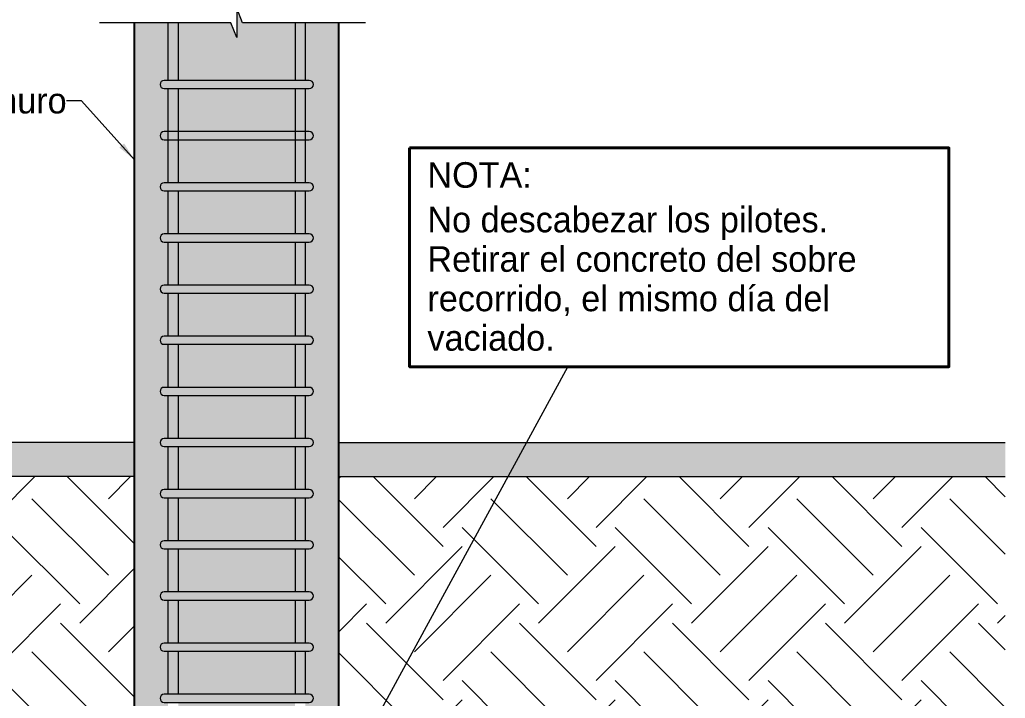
# Model space of a CAD drawing. Header units: metres. Extents: x 187 to 346, y 195 to 238.
# Drawn here: x 301.47 to 307.25, y 223.5 to 227.48 of the extents above; entities that cross this region are included whole.
import ezdxf
from ezdxf.enums import TextEntityAlignment as Align

# ---------------------------------------------------------------- set-up
doc = ezdxf.new("R2010")
doc.units = ezdxf.units.M
for name, color, linetype, lineweight, true_color in [('Achu-Sombra 1', 253, 'Continuous', 13, 0x9c9c9c), ('Achu-Sombra 2', 253, 'Continuous', 13, 0xb0b0b0), ('Achu-Sombra 4', 254, 'Continuous', 13, 0xe0e0e0), ('Achu-Sombra 5', 254, 'Continuous', 13, 0xe8e8e8)]:
    doc.layers.add(name, color=color, linetype=linetype, lineweight=lineweight, true_color=true_color)
for name, color, linetype, lineweight in [('Achu-Tierra', 42, 'Continuous', 5), ('e-Secciones', 155, 'Continuous', 25), ('e-Tex-Cuadros', 24, 'Continuous', 40), ('e-Tex-Linea', 7, 'Continuous', 9), ('e-Varillas', 124, 'Continuous', 20), ('e-Varillas1', 132, 'Continuous', 18), ('e-Varilllas2', 214, 'Continuous', 13), ('Secciones 2', 32, 'Continuous', 20), ('Tex-Tex', 8, 'Continuous', 25)]:
    doc.layers.add(name, color=color, linetype=linetype, lineweight=lineweight)
doc.styles.add('Century Gothic', font='GOTHIC.TTF')
doc.styles.add('Cotas', font='GOTHIC.TTF')
doc.dimstyles.new('NINGUNA', dxfattribs={"dimtxt": 0.1125, "dimasz": 0.065, "dimexe": 0.025, "dimexo": 0.075, "dimgap": 0.005, "dimtad": 0, "dimtoh": 1, "dimzin": 4, "dimdsep": 46, "dimtxsty": 'Cotas', "dimblk": 'OBLIQUE', "dimcen": 0, "dimse1": 1, "dimse2": 1, "dimclrd": 256, "dimclre": 256, "dimclrt": 256, "dimadec": 1, "dimazin": 0, "dimtfac": 1.333333, "dimtix": 1, "dimtofl": 0, "dimtmove": 2, "dimatfit": 0, "dimfxl": 1, "dimtolj": 1, "dimtzin": 0, "dimlwd": 9, "dimlwe": 9, "dimarcsym": 0})

# ---------------------------------------------------------------- blocks, each defined once
blk = doc.blocks.new('_Oblique')
at = {"color": 0, "linetype": 'ByBlock', "lineweight": -2}
blk.add_line((-0.5, -0.5), (0.5, 0.5), dxfattribs=at)

msp = doc.modelspace()

# ---------------------------------------------------------------- hatches: boundary and pattern name
at = {"layer": 'Achu-Sombra 1', "linetype": 'Continuous', "lineweight": 5}
h = msp.add_hatch(color=256, dxfattribs=at)
h.dxf.hatch_style = 1
h.paths.add_polyline_path([(302.3982, 227.4663), (302.3382, 227.4663), (302.3382, 227.1278), (302.3982, 227.1278)])
h.paths.add_polyline_path([(303.1429, 227.4663), (303.0829, 227.4663), (303.0829, 227.1278), (303.1429, 227.1278)])
h = msp.add_hatch(color=256, dxfattribs=at)
h.dxf.hatch_style = 1
h.paths.add_polyline_path([(302.3982, 227.0801), (302.3382, 227.0801), (302.3382, 226.5278), (302.3982, 226.5278)])
h.paths.add_polyline_path([(303.1429, 227.0801), (303.0829, 227.0801), (303.0829, 226.5278), (303.1429, 226.5278)])
h = msp.add_hatch(color=256, dxfattribs=at)
h.dxf.hatch_style = 1
h.paths.add_polyline_path([(302.3982, 226.4801), (302.3382, 226.4801), (302.3382, 226.2278), (302.3982, 226.2278)])
h.paths.add_polyline_path([(303.1429, 226.4801), (303.0829, 226.4801), (303.0829, 226.2278), (303.1429, 226.2278)])
h = msp.add_hatch(color=256, dxfattribs=at)
h.dxf.hatch_style = 1
h.paths.add_polyline_path([(302.3982, 226.1801), (302.3382, 226.1801), (302.3382, 225.9278), (302.3982, 225.9278)])
h.paths.add_polyline_path([(303.1429, 226.1801), (303.0829, 226.1801), (303.0829, 225.9278), (303.1429, 225.9278)])
h = msp.add_hatch(color=256, dxfattribs=at)
h.dxf.hatch_style = 1
h.paths.add_polyline_path([(302.3982, 225.8801), (302.3382, 225.8801), (302.3382, 225.6278), (302.3982, 225.6278)])
h.paths.add_polyline_path([(303.1429, 225.8801), (303.0829, 225.8801), (303.0829, 225.6278), (303.1429, 225.6278)])
h = msp.add_hatch(color=256, dxfattribs=at)
h.dxf.hatch_style = 1
h.paths.add_polyline_path([(302.3982, 225.5801), (302.3382, 225.5801), (302.3382, 225.3278), (302.3982, 225.3278)])
h.paths.add_polyline_path([(303.1429, 225.5801), (303.0829, 225.5801), (303.0829, 225.3278), (303.1429, 225.3278)])
h = msp.add_hatch(color=256, dxfattribs=at)
h.dxf.hatch_style = 1
h.paths.add_polyline_path([(302.3982, 225.2801), (302.3382, 225.2801), (302.3382, 225.0278), (302.3982, 225.0278)])
h.paths.add_polyline_path([(303.1429, 225.2801), (303.0829, 225.2801), (303.0829, 225.0278), (303.1429, 225.0278)])
h = msp.add_hatch(color=256, dxfattribs=at)
h.dxf.hatch_style = 1
h.paths.add_polyline_path([(302.3982, 224.9801), (302.3382, 224.9801), (302.3382, 224.7278), (302.3982, 224.7278)])
h.paths.add_polyline_path([(303.1429, 224.9801), (303.0829, 224.9801), (303.0829, 224.7278), (303.1429, 224.7278)])
h = msp.add_hatch(color=256, dxfattribs=at)
h.dxf.hatch_style = 1
h.paths.add_polyline_path([(302.3982, 224.6801), (302.3382, 224.6801), (302.3382, 224.4278), (302.3982, 224.4278)])
h.paths.add_polyline_path([(303.1429, 224.6801), (303.0829, 224.6801), (303.0829, 224.4278), (303.1429, 224.4278)])
h = msp.add_hatch(color=256, dxfattribs=at)
h.dxf.hatch_style = 1
h.paths.add_polyline_path([(302.3982, 224.3801), (302.3382, 224.3801), (302.3382, 224.1278), (302.3982, 224.1278)])
h.paths.add_polyline_path([(303.1429, 224.3801), (303.0829, 224.3801), (303.0829, 224.1278), (303.1429, 224.1278)])
h = msp.add_hatch(color=256, dxfattribs=at)
h.dxf.hatch_style = 1
h.paths.add_polyline_path([(302.3982, 224.0801), (302.3382, 224.0801), (302.3382, 223.8278), (302.3982, 223.8278)])
h.paths.add_polyline_path([(303.1429, 224.0801), (303.0829, 224.0801), (303.0829, 223.8278), (303.1429, 223.8278)])
h = msp.add_hatch(color=256, dxfattribs=at)
h.dxf.hatch_style = 1
h.paths.add_polyline_path([(302.3982, 223.7801), (302.3382, 223.7801), (302.3382, 223.5278), (302.3982, 223.5278)])
h.paths.add_polyline_path([(303.1429, 223.7801), (303.0829, 223.7801), (303.0829, 223.5278), (303.1429, 223.5278)])
at = {"layer": 'Achu-Sombra 2'}
h = msp.add_hatch(color=256, dxfattribs=at)
h.paths.add_polyline_path([(307.2527, 225.0039), (303.3404, 225.0039), (303.3404, 224.8039), (307.2527, 224.8039)])
h.paths.add_polyline_path([(302.1407, 225.0039), (298.3826, 225.0039), (298.3826, 224.8039), (302.1407, 224.8039)])
at = {"layer": 'Achu-Sombra 4'}
h = msp.add_hatch(color=256, dxfattribs=at)
h.dxf.hatch_style = 1
h.paths.add_polyline_path([(303.1667, 227.1278), (302.3144, 227.1278, 1), (302.3144, 227.0801), (303.1667, 227.0801, 1)])
h = msp.add_hatch(color=256, dxfattribs=at)
h.dxf.hatch_style = 1
h.paths.add_polyline_path([(303.1667, 226.8278), (302.3144, 226.8278, 1), (302.3144, 226.7801), (303.1667, 226.7801, 1)])
h = msp.add_hatch(color=256, dxfattribs=at)
h.dxf.hatch_style = 1
h.paths.add_polyline_path([(303.1667, 226.5278), (302.3144, 226.5278, 1), (302.3144, 226.4801), (303.1667, 226.4801, 1)])
h = msp.add_hatch(color=256, dxfattribs=at)
h.dxf.hatch_style = 1
h.paths.add_polyline_path([(303.1667, 226.2278), (302.3144, 226.2278, 1), (302.3144, 226.1801), (303.1667, 226.1801, 1)])
h = msp.add_hatch(color=256, dxfattribs=at)
h.dxf.hatch_style = 1
h.paths.add_polyline_path([(303.1667, 225.9278), (302.3144, 225.9278, 1), (302.3144, 225.8801), (303.1667, 225.8801, 1)])
h = msp.add_hatch(color=256, dxfattribs=at)
h.dxf.hatch_style = 1
h.paths.add_polyline_path([(303.1667, 225.6278), (302.3144, 225.6278, 1), (302.3144, 225.5801), (303.1667, 225.5801, 1)])
h = msp.add_hatch(color=256, dxfattribs=at)
h.dxf.hatch_style = 1
h.paths.add_polyline_path([(303.1667, 225.3278), (302.3144, 225.3278, 1), (302.3144, 225.2801), (303.1667, 225.2801, 1)])
h = msp.add_hatch(color=256, dxfattribs=at)
h.dxf.hatch_style = 1
h.paths.add_polyline_path([(303.1667, 225.0278), (302.3144, 225.0278, 1), (302.3144, 224.9801), (303.1667, 224.9801, 1)])
h = msp.add_hatch(color=256, dxfattribs=at)
h.dxf.hatch_style = 1
h.paths.add_polyline_path([(303.1667, 224.7278), (302.3144, 224.7278, 1), (302.3144, 224.6801), (303.1667, 224.6801, 1)])
h = msp.add_hatch(color=256, dxfattribs=at)
h.dxf.hatch_style = 1
h.paths.add_polyline_path([(303.1667, 224.4278), (302.3144, 224.4278, 1), (302.3144, 224.3801), (303.1667, 224.3801, 1)])
h = msp.add_hatch(color=256, dxfattribs=at)
h.dxf.hatch_style = 1
h.paths.add_polyline_path([(303.1667, 224.1278), (302.3144, 224.1278, 1), (302.3144, 224.0801), (303.1667, 224.0801, 1)])
h = msp.add_hatch(color=256, dxfattribs=at)
h.dxf.hatch_style = 1
h.paths.add_polyline_path([(303.1667, 223.8278), (302.3144, 223.8278, 1), (302.3144, 223.7801), (303.1667, 223.7801, 1)])
h = msp.add_hatch(color=256, dxfattribs=at)
h.dxf.hatch_style = 1
h.paths.add_polyline_path([(303.1667, 223.5278), (302.3144, 223.5278, 1), (302.3144, 223.4801), (303.1667, 223.4801, 1)])
at = {"layer": 'Achu-Sombra 5'}
h = msp.add_hatch(color=256, dxfattribs=at)
h.paths.add_polyline_path([(303.0829, 227.4663), (302.775, 227.4663), (302.7406, 227.5523), (302.7406, 227.3802), (302.7061, 227.4663), (302.3982, 227.4663), (302.3982, 227.1278), (303.0829, 227.1278)])
h.paths.add_polyline_path([(303.0829, 227.0801), (302.3982, 227.0801), (302.3982, 226.5278), (303.0829, 226.5278)])
h.paths.add_polyline_path([(303.0829, 226.4801), (302.3982, 226.4801), (302.3982, 226.2278), (303.0829, 226.2278)])
h.paths.add_polyline_path([(303.0829, 226.1801), (302.3982, 226.1801), (302.3982, 225.9278), (303.0829, 225.9278)])
h.paths.add_polyline_path([(303.0829, 225.8801), (302.3982, 225.8801), (302.3982, 225.6278), (303.0829, 225.6278)])
h.paths.add_polyline_path([(303.0829, 225.5801), (302.3982, 225.5801), (302.3982, 225.3278), (303.0829, 225.3278)])
h.paths.add_polyline_path([(303.0829, 225.2801), (302.3982, 225.2801), (302.3982, 225.0278), (303.0829, 225.0278)])
h.paths.add_polyline_path([(303.0829, 224.9801), (302.3982, 224.9801), (302.3982, 224.7278), (303.0829, 224.7278)])
h.paths.add_polyline_path([(303.0829, 224.6801), (302.3982, 224.6801), (302.3982, 224.4278), (303.0829, 224.4278)])
h.paths.add_polyline_path([(303.0829, 224.3801), (302.3982, 224.3801), (302.3982, 224.1278), (303.0829, 224.1278)])
h.paths.add_polyline_path([(303.0829, 224.0801), (302.3982, 224.0801), (302.3982, 223.8278), (303.0829, 223.8278)])
h.paths.add_polyline_path([(303.0829, 223.7801), (302.3982, 223.7801), (302.3982, 223.5278), (303.0829, 223.5278)])
h.paths.add_polyline_path([(303.0829, 223.4801), (302.3982, 223.4801), (302.3982, 223.3539), (303.0829, 223.3539)])
h.paths.add_polyline_path([(302.3144, 223.8278), (302.3382, 223.8278), (302.3382, 224.0801), (302.3144, 224.0801, -1), (302.3144, 224.1278), (302.3382, 224.1278), (302.3382, 224.3801), (302.3144, 224.3801, -1), (302.3144, 224.4278), (302.3382, 224.4278), (302.3382, 224.6801), (302.3144, 224.6801, -1), (302.3144, 224.7278), (302.3382, 224.7278), (302.3382, 224.9801), (302.3144, 224.9801, -1), (302.3144, 225.0278), (302.3382, 225.0278), (302.3382, 225.2801), (302.3144, 225.2801, -1), (302.3144, 225.3278), (302.3382, 225.3278), (302.3382, 225.5801), (302.3144, 225.5801, -1), (302.3144, 225.6278), (302.3382, 225.6278), (302.3382, 225.8801), (302.3144, 225.8801, -1), (302.3144, 225.9278), (302.3382, 225.9278), (302.3382, 226.1801), (302.3144, 226.1801, -1), (302.3144, 226.2278), (302.3382, 226.2278), (302.3382, 226.4801), (302.3144, 226.4801, -1), (302.3144, 226.5278), (302.3382, 226.5278), (302.3382, 227.0801), (302.3144, 227.0801, -1), (302.3144, 227.1278), (302.3382, 227.1278), (302.3382, 227.4663), (302.1406, 227.4663), (302.1408, 223.3539), (302.3382, 223.3539), (302.3382, 223.4801), (302.3144, 223.4801, -1), (302.3144, 223.5278), (302.3382, 223.5278), (302.3382, 223.7801), (302.3144, 223.7801, -1)])
h.paths.add_polyline_path([(303.3405, 227.4663), (303.1429, 227.4663), (303.1429, 227.1278), (303.1667, 227.1278, -1), (303.1667, 227.0801), (303.1429, 227.0801), (303.1429, 226.5278), (303.1667, 226.5278, -1), (303.1667, 226.4801), (303.1429, 226.4801), (303.1429, 226.2278), (303.1667, 226.2278, -1), (303.1667, 226.1801), (303.1429, 226.1801), (303.1429, 225.9278), (303.1667, 225.9278, -1), (303.1667, 225.8801), (303.1429, 225.8801), (303.1429, 225.6278), (303.1667, 225.6278, -1), (303.1667, 225.5801), (303.1429, 225.5801), (303.1429, 225.3278), (303.1667, 225.3278, -1), (303.1667, 225.2801), (303.1429, 225.2801), (303.1429, 225.0278), (303.1667, 225.0278, -1), (303.1667, 224.9801), (303.1429, 224.9801), (303.1429, 224.7278), (303.1667, 224.7278, -1), (303.1667, 224.6801), (303.1429, 224.6801), (303.1429, 224.4278), (303.1667, 224.4278, -1), (303.1667, 224.3801), (303.1429, 224.3801), (303.1429, 224.1278), (303.1667, 224.1278, -1), (303.1667, 224.0801), (303.1429, 224.0801), (303.1429, 223.8278), (303.1667, 223.8278, -1), (303.1667, 223.7801), (303.1429, 223.7801), (303.1429, 223.5278), (303.1667, 223.5278, -1), (303.1667, 223.4801), (303.1429, 223.4801), (303.1429, 223.3539), (303.3403, 223.3539)])
at = {"layer": 'Achu-Tierra'}
h = msp.add_hatch(dxfattribs=at)
h.set_pattern_fill('EARTH', color=256, scale=0.1, angle=45, style=0)
h.set_pattern_definition([(45, (309.33956, 283.7751), (0, 0.8980256), [0.635, -0.635]), (45, (309.1712, 283.9435), (0, 0.8980256), [0.635, -0.635]), (45, (309.0028, 284.1119), (0, 0.8980256), [0.635, -0.635]), (135, (309.0028, 284.2241), (-0.8980256, 0), [0.635, -0.635]), (135, (309.1712, 284.3925), (-0.8980256, 0), [0.635, -0.635]), (135, (309.33956, 284.5609), (-0.8980256, 0), [0.635, -0.635])])
h.paths.add_polyline_path([(307.2527, 224.8039), (303.3404, 224.8039), (303.3404, 223.3539), (307.2527, 223.3539)])
h.paths.add_polyline_path([(302.1407, 224.8039), (298.3826, 224.8039), (298.3826, 223.3539), (302.1407, 223.3539)])

# ---------------------------------------------------------------- linework, layer by layer
at = {"layer": 'e-Secciones'}
for p, q in [((302.1408, 223.3539), (302.1406, 227.4663)), ((303.3403, 223.3539), (303.3405, 227.4663))]:
    msp.add_line(p, q, dxfattribs=at)
at = {"layer": 'e-Tex-Cuadros'}
msp.add_lwpolyline([(303.7556, 226.7325), (306.922, 226.7325), (306.922, 225.4481), (303.7556, 225.4481)], close=True, dxfattribs=at)
at = {"layer": 'e-Varillas'}
for points in [[(302.3144, 227.1278, 1), (302.3144, 227.0801), (303.1667, 227.0801, 1), (303.1667, 227.1278)], [(302.3144, 226.8278, 1), (302.3144, 226.7801), (303.1667, 226.7801, 1), (303.1667, 226.8278)], [(302.3144, 226.5278, 1), (302.3144, 226.4801), (303.1667, 226.4801, 1), (303.1667, 226.5278)], [(302.3144, 226.2278, 1), (302.3144, 226.1801), (303.1667, 226.1801, 1), (303.1667, 226.2278)], [(302.3144, 225.9278, 1), (302.3144, 225.8801), (303.1667, 225.8801, 1), (303.1667, 225.9278)], [(302.3144, 225.6278, 1), (302.3144, 225.5801), (303.1667, 225.5801, 1), (303.1667, 225.6278)], [(302.3144, 225.3278, 1), (302.3144, 225.2801), (303.1667, 225.2801, 1), (303.1667, 225.3278)], [(302.3144, 225.0278, 1), (302.3144, 224.9801), (303.1667, 224.9801, 1), (303.1667, 225.0278)], [(302.3144, 225.0278, 1), (302.3144, 224.9801), (303.1667, 224.9801, 1), (303.1667, 225.0278)], [(302.3144, 224.7278, 1), (302.3144, 224.6801), (303.1667, 224.6801, 1), (303.1667, 224.7278)], [(302.3144, 224.7278, 1), (302.3144, 224.6801), (303.1667, 224.6801, 1), (303.1667, 224.7278)], [(302.3144, 224.4278, 1), (302.3144, 224.3801), (303.1667, 224.3801, 1), (303.1667, 224.4278)], [(302.3144, 224.4278, 1), (302.3144, 224.3801), (303.1667, 224.3801, 1), (303.1667, 224.4278)], [(302.3144, 224.1278, 1), (302.3144, 224.0801), (303.1667, 224.0801, 1), (303.1667, 224.1278)], [(302.3144, 224.1278, 1), (302.3144, 224.0801), (303.1667, 224.0801, 1), (303.1667, 224.1278)], [(302.3144, 223.8278, 1), (302.3144, 223.7801), (303.1667, 223.7801, 1), (303.1667, 223.8278)], [(302.3144, 223.8278, 1), (302.3144, 223.7801), (303.1667, 223.7801, 1), (303.1667, 223.8278)], [(302.3144, 223.5278, 1), (302.3144, 223.4801), (303.1667, 223.4801, 1), (303.1667, 223.5278)], [(302.3144, 223.5278, 1), (302.3144, 223.4801), (303.1667, 223.4801, 1), (303.1667, 223.5278)]]:
    msp.add_lwpolyline(points, format="xyb", close=True, dxfattribs=at)
msp.add_lwpolyline([(303.0829, 227.0801), (303.0829, 226.5278)], dxfattribs=at)
at = {"layer": 'e-Varillas1', "linetype": 'Continuous'}
msp.add_lwpolyline([(303.4975, 227.4663), (302.775, 227.4663), (302.7406, 227.5523), (302.7406, 227.3802), (302.7061, 227.4663), (301.9359, 227.4663)], dxfattribs=at)
at = {"layer": 'e-Varilllas2'}
for points in [[(302.3382, 227.1278), (302.3382, 227.4663)], [(302.3982, 227.1278), (302.3982, 227.4663)], [(303.0829, 227.4663), (303.0829, 227.1278)], [(303.1429, 227.4663), (303.1429, 227.1278)], [(302.3382, 226.5278), (302.3382, 227.0801)], [(302.3982, 226.5278), (302.3982, 227.0801)], [(303.1429, 227.0801), (303.1429, 226.5278)], [(302.3382, 226.2278), (302.3382, 226.4801)], [(302.3982, 226.2278), (302.3982, 226.4801)], [(303.0829, 226.4801), (303.0829, 226.2278)], [(303.1429, 226.4801), (303.1429, 226.2278)], [(302.3382, 225.9278), (302.3382, 226.1801)], [(302.3982, 225.9278), (302.3982, 226.1801)], [(303.0829, 226.1801), (303.0829, 225.9278)], [(303.1429, 226.1801), (303.1429, 225.9278)], [(302.3382, 225.6278), (302.3382, 225.8801)], [(302.3982, 225.6278), (302.3982, 225.8801)], [(303.0829, 225.8801), (303.0829, 225.6278)], [(303.1429, 225.8801), (303.1429, 225.6278)], [(302.3382, 225.3278), (302.3382, 225.5801)], [(302.3982, 225.3278), (302.3982, 225.5801)], [(303.0829, 225.5801), (303.0829, 225.3278)], [(303.1429, 225.5801), (303.1429, 225.3278)], [(302.3382, 225.0278), (302.3382, 225.2801)], [(302.3982, 225.0278), (302.3982, 225.2801)], [(303.0829, 225.2801), (303.0829, 225.0278)], [(303.1429, 225.2801), (303.1429, 225.0278)], [(302.3382, 224.7278), (302.3382, 224.9801)], [(302.3982, 224.7278), (302.3982, 224.9801)], [(303.0829, 224.9801), (303.0829, 224.7278)], [(303.1429, 224.9801), (303.1429, 224.7278)], [(302.3382, 224.4278), (302.3382, 224.6801)], [(302.3982, 224.4278), (302.3982, 224.6801)], [(303.0829, 224.6801), (303.0829, 224.4278)], [(303.1429, 224.6801), (303.1429, 224.4278)], [(302.3382, 224.1278), (302.3382, 224.3801)], [(302.3982, 224.1278), (302.3982, 224.3801)], [(303.0829, 224.3801), (303.0829, 224.1278)], [(303.1429, 224.3801), (303.1429, 224.1278)], [(302.3382, 223.8278), (302.3382, 224.0801)], [(302.3982, 223.8278), (302.3982, 224.0801)], [(303.0829, 224.0801), (303.0829, 223.8278)], [(303.1429, 224.0801), (303.1429, 223.8278)], [(302.3382, 223.5278), (302.3382, 223.7801)], [(302.3982, 223.5278), (302.3982, 223.7801)], [(303.0829, 223.7801), (303.0829, 223.5278)], [(303.1429, 223.7801), (303.1429, 223.5278)]]:
    msp.add_lwpolyline(points, dxfattribs=at)
at = {"layer": 'Secciones 2'}
for p, q in [((302.1407, 225.0039), (298.3826, 225.0039)), ((303.3404, 225.0039), (307.2527, 225.0039)), ((302.1407, 224.8039), (298.3826, 224.8039)), ((303.3404, 224.8039), (307.2527, 224.8039))]:
    msp.add_line(p, q, dxfattribs=at)

# ---------------------------------------------------------------- texts
at = {"layer": 'Tex-Tex', "style": 'Century Gothic'}
msp.add_text('columna o muro', height=0.150001, dxfattribs=at).set_placement((301.7423, 227.0093), align=Align.MIDDLE_RIGHT)
for s, height, p in [('NOTA:', 0.15, (303.8603, 226.5735)), ('No descabezar los pilotes.', 0.150001, (303.8603, 226.3118)), ('Retirar el concreto del sobre', 0.150001, (303.8603, 226.0804)), ('recorrido, el mismo día del', 0.150001, (303.8603, 225.8491)), ('vaciado.', 0.15, (303.8603, 225.6178))]:
    msp.add_text(s, height=height, dxfattribs=at).set_placement(p, align=Align.MIDDLE_LEFT)

# ---------------------------------------------------------------- leaders
at = {"layer": 'e-Tex-Linea'}
for points, override in [([(302.1406, 226.6626), (301.8295, 227.0093), (301.7423, 227.0093)], {"dimasz": 0.1125, "dimgap": 0.01}), ([(303.209, 222.7406), (304.6846, 225.4481), (304.1945, 225.4481)], {"dimasz": 0.1125, "dimgap": 0.025, "dimtad": 0})]:
    msp.add_leader(points, dimstyle='NINGUNA', override=override, dxfattribs=at)

doc.saveas('drawing.dxf')
